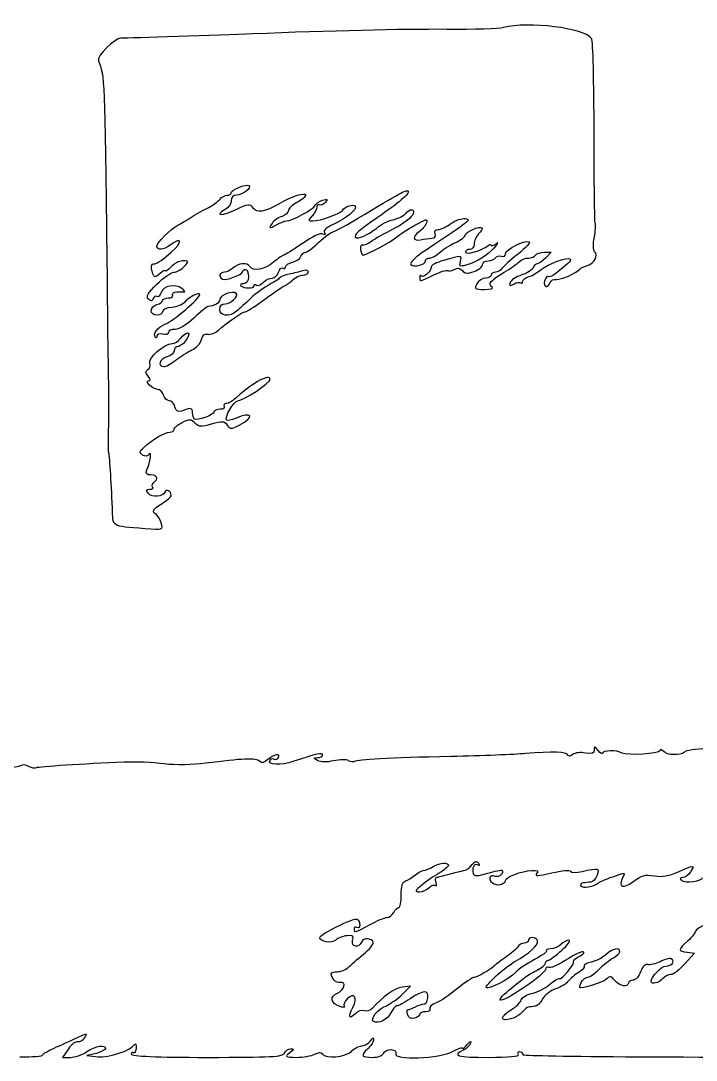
# Model space of a CAD drawing. Extents: x 0 to 69.4, y 0 to 30.3.
# Drawn here: x 11.89 to 15.99, y -0.02 to 6.3 of the extents above; entities that cross this region are included whole.
import ezdxf

# ---------------------------------------------------------------- set-up
doc = ezdxf.new("R2010")
doc.units = 0
doc.header["$MEASUREMENT"] = 0
doc.layers.get('0').update_dxf_attribs({"linetype": 'CONTINUOUS'})

msp = doc.modelspace()

# ---------------------------------------------------------------- linework, layer by layer
at = {"color": 0, "linetype": 'CONTINUOUS'}
for p, q in [((14.82, 6.26144), (14.82, 6.26144)), ((15.0682, 4.89529), (15.1099, 4.89529)), ((15.1099, 4.89529), (15.0751, 4.86057)), ((15.9813, 0.63363), (15.9224, 0.56939)), ((15.9363, 0.63884), (15.9813, 0.63363)), ((14.2558, 0.43224), (14.2037, 0.42703)), ((14.2072, 0.38363), (14.2558, 0.43224)), ((12.1762, 0.05208), (12.1398, 0)), ((12.1398, 0), (12.1884, 0)), ((12.3463, 0.02431), (12.289, 0.01042)), ((12.289, 0.01042), (12.3567, 0.00347))]:
    msp.add_line(p, q, dxfattribs=at)
for points in [[(14.82, 6.26144), (14.7939, 6.2545), (14.6394, 6.24929), (14.4763, 6.25103)], [(15.3564, 6.19374), (15.3147, 6.25797), (14.9693, 6.30311), (14.82, 6.26144)], [(12.4956, 6.19721), (12.4557, 6.19721), (12.348, 6.08783), (12.3585, 6.06006)], [(13.2958, 6.22325), (13.098, 6.21631), (12.5477, 6.19721), (12.4956, 6.19721)], [(14.4763, 6.25103), (14.1915, 6.25276), (13.7715, 6.24235), (13.2958, 6.22325)], [(15.3703, 5.62782), (15.3703, 5.92638), (15.3633, 6.18158), (15.3564, 6.19374)], [(12.3585, 6.06006), (12.3967, 5.96457), (12.3967, 5.9611), (12.4105, 4.84321)], [(15.3772, 5.07232), (15.3738, 5.07753), (15.3703, 5.32753), (15.3703, 5.62782)], [(13.1656, 5.25635), (13.1656, 5.27544), (13.2542, 5.3119), (13.2733, 5.30149)], [(13.1413, 5.24246), (13.1552, 5.24246), (13.1656, 5.24767), (13.1656, 5.25635)], [(13.2733, 5.30149), (13.2941, 5.2876), (13.2351, 5.24419), (13.1969, 5.24246)], [(13.459, 5.19211), (13.5354, 5.23725), (13.617, 5.26329), (13.617, 5.24246)], [(13.9746, 5.12614), (14.2176, 5.27024), (14.2315, 5.27718), (14.2401, 5.26676)], [(14.2401, 5.26676), (14.2524, 5.25461), (14.1794, 5.19211), (14.0528, 5.10531)], [(13.0216, 5.16433), (13.0528, 5.17996), (13.0858, 5.20426), (13.098, 5.21815)], [(13.098, 5.21815), (13.1084, 5.23204), (13.1292, 5.24246), (13.1413, 5.24246)], [(13.1656, 5.20774), (13.1656, 5.19038), (13.15, 5.16607), (13.1292, 5.15565)], [(13.1969, 5.24246), (13.1778, 5.24246), (13.1656, 5.22857), (13.1656, 5.20774)], [(13.1952, 5.15565), (13.2681, 5.19211), (13.2768, 5.19211), (13.2958, 5.16781)], [(13.2958, 5.16781), (13.3202, 5.13308), (13.3722, 5.14176), (13.459, 5.19211)], [(13.5649, 5.19906), (13.5372, 5.18343), (13.5129, 5.16086), (13.5129, 5.14871)], [(13.617, 5.24246), (13.617, 5.23378), (13.5945, 5.21468), (13.5649, 5.19906)], [(13.6743, 5.17822), (13.6795, 5.19211), (13.7003, 5.20774), (13.7211, 5.21294)], [(13.702, 5.18343), (13.6934, 5.18864), (13.6864, 5.18343), (13.6864, 5.17128)], [(13.7368, 5.19732), (13.7263, 5.18517), (13.7107, 5.17822), (13.702, 5.18343)], [(13.7211, 5.21294), (13.7507, 5.21989), (13.7541, 5.21815), (13.7368, 5.19732)], [(13.8409, 5.15044), (13.8566, 5.17475), (13.9104, 5.19038), (13.919, 5.17475)], [(12.914, 5.10357), (12.9435, 5.12093), (12.9903, 5.14871), (13.0216, 5.16433)], [(13.1292, 5.15565), (13.0563, 5.11572), (13.1171, 5.11572), (13.1952, 5.15565)], [(13.5129, 5.14871), (13.5129, 5.13482), (13.4955, 5.12093), (13.4747, 5.11399)], [(13.5007, 5.08621), (13.5337, 5.08621), (13.6656, 5.15739), (13.6743, 5.17822)], [(13.6864, 5.17128), (13.6864, 5.15913), (13.6743, 5.13482), (13.6569, 5.11746)], [(13.6621, 5.08621), (13.7073, 5.08621), (13.827, 5.12961), (13.8409, 5.15044)], [(13.7784, 5.01676), (13.7871, 5.01676), (13.8757, 5.06538), (13.9746, 5.12614)], [(13.919, 5.17475), (13.9312, 5.15565), (13.8635, 5.1001), (13.7854, 5.06538)], [(14.2732, 5.13482), (14.2663, 5.10704), (14.2158, 5.06885), (14.129, 5.02544)], [(14.1499, 5.09315), (14.1794, 5.1001), (14.2142, 5.11746), (14.2263, 5.13135)], [(14.2263, 5.13135), (14.2506, 5.16086), (14.2783, 5.1626), (14.2732, 5.13482)], [(12.7143, 4.93175), (12.7143, 4.95432), (12.7959, 5.0376), (12.8358, 5.05669)], [(12.8358, 5.05669), (12.8497, 5.06364), (12.8862, 5.08447), (12.914, 5.10357)], [(13.4139, 5.07058), (13.3931, 5.03933), (13.3948, 5.0376), (13.4399, 5.0619)], [(13.4747, 5.11399), (13.4521, 5.10878), (13.4261, 5.08968), (13.4139, 5.07058)], [(13.4399, 5.0619), (13.466, 5.07579), (13.4938, 5.08621), (13.5007, 5.08621)], [(13.6569, 5.11746), (13.6309, 5.08794), (13.6309, 5.08621), (13.6621, 5.08621)], [(13.7854, 5.06538), (13.7437, 5.04628), (13.7229, 5.02718), (13.7316, 5.01503)], [(14.0528, 5.10531), (13.9417, 5.03065), (13.9069, 4.9994), (13.9208, 4.98551)], [(14.0475, 5.04107), (14.0736, 5.06364), (14.1186, 5.08794), (14.1499, 5.09315)], [(14.1725, 4.98899), (14.1864, 5.00114), (14.235, 5.03413), (14.2818, 5.06017)], [(14.2818, 5.06017), (14.3513, 5.1001), (14.3617, 5.10183), (14.3513, 5.07406)], [(14.3513, 5.07406), (14.3443, 5.05669), (14.3253, 5.03239), (14.3079, 5.02024)], [(14.5874, 5.1001), (14.6272, 5.09489), (14.6203, 5.08794), (14.3496, 4.90918)], [(14.4225, 5.03413), (14.4381, 5.03413), (14.4746, 5.04975), (14.5006, 5.07058)], [(14.5006, 5.07058), (14.5283, 5.08968), (14.5665, 5.10357), (14.5874, 5.1001)], [(14.589, 5.00114), (14.589, 5.02024), (14.6758, 5.05669), (14.6897, 5.04454)], [(15.3721, 4.98725), (15.379, 5.02718), (15.3807, 5.06538), (15.3772, 5.07232)], [(12.8011, 4.89529), (12.874, 4.95953), (12.8671, 4.99419), (12.7942, 4.93869)], [(13.7229, 5.00635), (13.7107, 5.01503), (13.6586, 4.99072), (13.5979, 4.94911)], [(13.6986, 4.95606), (13.7333, 4.98899), (13.7698, 5.01676), (13.7784, 5.01676)], [(13.7316, 5.01503), (13.7402, 5.00114), (13.7368, 4.9994), (13.7229, 5.00635)], [(13.9208, 4.98551), (13.9329, 4.97336), (14.0007, 5.00288), (14.0475, 5.04107)], [(14.129, 5.02544), (14.0908, 5.00808), (14.0406, 4.97857), (14.0181, 4.96126)], [(14.3079, 5.02024), (14.2644, 4.98899), (14.2679, 4.963), (14.3165, 4.97163)], [(14.3843, 4.98031), (14.4033, 4.98204), (14.4103, 4.99072), (14.4051, 5.00808)], [(14.4051, 5.00808), (14.3982, 5.02544), (14.4051, 5.03413), (14.4225, 5.03413)], [(14.5249, 4.95258), (14.5596, 4.96994), (14.589, 4.99072), (14.589, 5.00114)], [(14.6689, 5.00808), (14.6533, 4.99246), (14.6411, 4.96474), (14.6411, 4.94564)], [(14.6897, 5.04454), (14.6932, 5.03933), (14.6846, 5.02371), (14.6689, 5.00808)], [(12.7942, 4.93869), (12.7525, 4.90744), (12.7143, 4.90571), (12.7143, 4.93175)], [(13.5979, 4.94911), (13.5406, 4.90918), (13.4903, 4.87793), (13.4851, 4.87793)], [(13.617, 4.89529), (13.6257, 4.89529), (13.6638, 4.92307), (13.6986, 4.95606)], [(13.9625, 4.93869), (13.9556, 4.9439), (13.9503, 4.93175), (13.9521, 4.91265)], [(14.0181, 4.96126), (13.9954, 4.9439), (13.9711, 4.93522), (13.9625, 4.93869)], [(13.9676, 4.87793), (13.985, 4.87793), (14.1394, 4.96126), (14.1725, 4.98899)], [(14.3165, 4.97163), (14.3374, 4.97683), (14.3686, 4.98031), (14.3843, 4.98031)], [(14.4294, 4.89182), (14.4468, 4.90918), (14.4885, 4.93696), (14.5249, 4.95258)], [(14.589, 4.89703), (14.589, 4.87793), (14.6881, 4.90571), (14.7244, 4.93522)], [(14.6411, 4.94564), (14.6411, 4.92828), (14.629, 4.91265), (14.6151, 4.91265)], [(14.7244, 4.93522), (14.7349, 4.9439), (14.7453, 4.94564), (14.7453, 4.93869)], [(14.7453, 4.93869), (14.7453, 4.93175), (14.7592, 4.93696), (14.7765, 4.94911)], [(14.7765, 4.94911), (14.7922, 4.96126), (14.7869, 4.95085), (14.7626, 4.92307)], [(14.8321, 4.88661), (14.8321, 4.91265), (14.9467, 4.96994), (14.9763, 4.95953)], [(14.9763, 4.95953), (14.9867, 4.95606), (14.9554, 4.92307), (14.9085, 4.88488)], [(15.3738, 4.89876), (15.3651, 4.90744), (15.3633, 4.94738), (15.3721, 4.98725)], [(12.7022, 4.82585), (12.7126, 4.82585), (12.7577, 4.8571), (12.8011, 4.89529)], [(13.4851, 4.87793), (13.4781, 4.87793), (13.4521, 4.85883), (13.4226, 4.83453)], [(13.5372, 4.83626), (13.5615, 4.84147), (13.584, 4.8571), (13.5893, 4.87099)], [(13.5893, 4.87099), (13.5945, 4.88488), (13.6066, 4.89529), (13.617, 4.89529)], [(13.9521, 4.91265), (13.9537, 4.89356), (13.9607, 4.87793), (13.9676, 4.87793)], [(14.3496, 4.90918), (14.2836, 4.86578), (14.2471, 4.83106), (14.2575, 4.82064)], [(14.3721, 4.86057), (14.386, 4.86057), (14.4121, 4.87446), (14.4294, 4.89182)], [(14.5579, 4.83974), (14.5682, 4.87793), (14.5665, 4.87793), (14.4554, 4.84494)], [(14.6151, 4.91265), (14.6013, 4.91265), (14.589, 4.90571), (14.589, 4.89703)], [(14.7626, 4.92307), (14.7175, 4.87272), (14.6638, 4.83974), (14.5908, 4.81717)], [(14.7714, 4.86231), (14.7783, 4.87272), (14.7939, 4.87619), (14.8078, 4.87099)], [(14.8078, 4.87099), (14.8217, 4.86578), (14.8321, 4.87272), (14.8321, 4.88661)], [(14.9085, 4.88488), (14.8617, 4.84842), (14.8165, 4.80675), (14.8096, 4.79633)], [(14.971, 4.86057), (14.9883, 4.86057), (15.0092, 4.86925), (15.0144, 4.87793)], [(15.0144, 4.87793), (15.0196, 4.88835), (15.0439, 4.89529), (15.0682, 4.89529)], [(15.0492, 4.79113), (15.0874, 4.82411), (15.2106, 4.86925), (15.2244, 4.85536)], [(15.3304, 4.81543), (15.3721, 4.82932), (15.3964, 4.87619), (15.3738, 4.89876)], [(12.4105, 4.84321), (12.414, 4.40924), (12.4192, 4.04118), (12.421, 4.02729)], [(12.69, 4.76508), (12.6744, 4.80849), (12.6778, 4.82585), (12.7022, 4.82585)], [(12.7994, 4.80501), (12.7803, 4.78592), (12.7664, 4.7755), (12.7664, 4.78244)], [(12.8706, 4.84321), (12.8497, 4.84321), (12.8167, 4.82585), (12.7994, 4.80501)], [(12.8167, 4.77376), (12.8341, 4.77376), (12.8619, 4.78939), (12.8792, 4.80849)], [(12.8792, 4.80849), (12.9105, 4.84147), (12.9087, 4.84321), (12.8706, 4.84321)], [(13.2785, 4.80849), (13.2629, 4.83453), (13.2073, 4.82932), (13.1761, 4.79981)], [(13.4226, 4.83453), (13.3705, 4.79113), (13.2976, 4.77724), (13.2785, 4.80849)], [(13.4521, 4.77376), (13.459, 4.79286), (13.4712, 4.80501), (13.4799, 4.79981)], [(13.4799, 4.79981), (13.4886, 4.79286), (13.4955, 4.79633), (13.4955, 4.80675)], [(13.4955, 4.80675), (13.4955, 4.81717), (13.5146, 4.82932), (13.5372, 4.83626)], [(14.2575, 4.82064), (14.2767, 4.80154), (14.3461, 4.82064), (14.3461, 4.84494)], [(14.3808, 4.80675), (14.3808, 4.78071), (14.3357, 4.73904), (14.3218, 4.75119)], [(14.3461, 4.84494), (14.3461, 4.85363), (14.3582, 4.86057), (14.3721, 4.86057)], [(14.4554, 4.84494), (14.4138, 4.83453), (14.3808, 4.81717), (14.3808, 4.80675)], [(14.5908, 4.81717), (14.5544, 4.80675), (14.551, 4.81022), (14.5579, 4.83974)], [(14.6411, 4.77897), (14.6707, 4.78939), (14.6932, 4.80849), (14.6932, 4.82064)], [(14.6932, 4.82064), (14.6932, 4.83279), (14.7089, 4.84321), (14.7263, 4.84321)], [(14.7263, 4.84321), (14.7453, 4.84321), (14.7661, 4.85189), (14.7714, 4.86231)], [(14.8235, 4.77376), (14.8617, 4.79633), (14.9033, 4.82585), (14.9154, 4.838)], [(14.9154, 4.838), (14.9276, 4.85015), (14.9536, 4.86057), (14.971, 4.86057)], [(15.0249, 4.82585), (15.0161, 4.82585), (15.0057, 4.81543), (15.0006, 4.80154)], [(15.0751, 4.86057), (15.0561, 4.84147), (15.0335, 4.82585), (15.0249, 4.82585)], [(15.2106, 4.82758), (15.129, 4.7564), (15.1047, 4.74078), (15.0925, 4.74772)], [(15.2244, 4.85536), (15.2297, 4.85015), (15.2228, 4.838), (15.2106, 4.82758)], [(15.2835, 4.79286), (15.2888, 4.79981), (15.3096, 4.80849), (15.3304, 4.81543)], [(12.7334, 4.76682), (12.7039, 4.74078), (12.7004, 4.74078), (12.69, 4.76508)], [(12.7143, 4.70258), (12.7542, 4.74078), (12.8011, 4.77376), (12.8167, 4.77376)], [(12.7664, 4.78244), (12.7664, 4.78939), (12.7525, 4.78244), (12.7334, 4.76682)], [(13.124, 4.77376), (13.0945, 4.77376), (13.0858, 4.74772), (13.1119, 4.7321)], [(13.1119, 4.7321), (13.1292, 4.71994), (13.2351, 4.75988), (13.2351, 4.77724)], [(13.1761, 4.79981), (13.1622, 4.78592), (13.1379, 4.77376), (13.124, 4.77376)], [(13.2351, 4.77724), (13.2351, 4.78418), (13.2438, 4.79113), (13.2524, 4.79113)], [(13.2698, 4.74772), (13.2698, 4.71821), (13.2594, 4.70432), (13.2403, 4.70432)], [(13.2524, 4.79113), (13.2629, 4.79113), (13.2698, 4.77203), (13.2698, 4.74772)], [(13.4608, 4.74078), (13.4556, 4.7321), (13.4278, 4.71474), (13.3983, 4.69911)], [(13.4156, 4.73904), (13.4295, 4.73904), (13.4469, 4.75467), (13.4521, 4.77376)], [(13.5181, 4.76335), (13.492, 4.75814), (13.466, 4.74772), (13.4608, 4.74078)], [(13.5997, 4.78244), (13.5806, 4.77724), (13.5441, 4.76682), (13.5181, 4.76335)], [(13.5372, 4.72689), (13.5545, 4.74251), (13.5823, 4.7564), (13.6014, 4.7564)], [(13.6343, 4.7755), (13.6343, 4.78592), (13.6187, 4.78939), (13.5997, 4.78244)], [(13.6014, 4.7564), (13.6187, 4.7564), (13.6343, 4.76508), (13.6343, 4.7755)], [(14.3114, 4.74251), (14.3114, 4.71647), (14.3096, 4.71474), (14.3964, 4.75814)], [(14.3218, 4.75119), (14.3165, 4.75814), (14.3114, 4.75293), (14.3114, 4.74251)], [(14.3964, 4.75814), (14.4381, 4.77724), (14.4746, 4.78939), (14.4797, 4.78418)], [(14.4797, 4.78418), (14.485, 4.77897), (14.504, 4.78244), (14.5197, 4.79113)], [(14.5197, 4.79113), (14.5422, 4.80328), (14.5561, 4.79981), (14.57, 4.78418)], [(14.57, 4.78418), (14.5856, 4.76508), (14.6013, 4.76335), (14.6411, 4.77897)], [(14.7453, 4.7564), (14.7453, 4.74772), (14.7297, 4.73904), (14.7106, 4.73904)], [(14.7506, 4.68349), (14.7228, 4.70085), (14.7418, 4.72515), (14.8235, 4.77376)], [(14.7714, 4.77376), (14.7575, 4.77376), (14.7453, 4.76682), (14.7453, 4.7564)], [(14.8096, 4.79633), (14.8026, 4.78418), (14.7835, 4.77376), (14.7714, 4.77376)], [(14.9311, 4.75814), (14.8964, 4.74599), (14.8651, 4.72515), (14.8599, 4.71126)], [(15.0006, 4.80154), (14.9953, 4.78765), (14.964, 4.76856), (14.9311, 4.75814)], [(14.9363, 4.71821), (14.9363, 4.72863), (14.9536, 4.74251), (14.9763, 4.74772)], [(14.9763, 4.74772), (14.9971, 4.75467), (15.03, 4.77376), (15.0492, 4.79113)], [(15.0925, 4.74772), (15.0856, 4.75293), (15.0751, 4.74078), (15.07, 4.72168)], [(15.1411, 4.73036), (15.1689, 4.72689), (15.2626, 4.76856), (15.2835, 4.79286)], [(12.6623, 4.61057), (12.6467, 4.62619), (12.6588, 4.64703), (12.7143, 4.70258)], [(12.8653, 4.67481), (12.8272, 4.70606), (12.7525, 4.69217), (12.7403, 4.6505)], [(13.2403, 4.70432), (13.2247, 4.70432), (13.2177, 4.69911), (13.2247, 4.69217)], [(13.2247, 4.69217), (13.242, 4.67481), (13.3045, 4.67307), (13.3045, 4.69043)], [(13.3983, 4.69911), (13.367, 4.68349), (13.3167, 4.64703), (13.2854, 4.61578)], [(13.3045, 4.69043), (13.3045, 4.69911), (13.3115, 4.70258), (13.3202, 4.69564)], [(13.3202, 4.69564), (13.3288, 4.69043), (13.3479, 4.69911), (13.3618, 4.713)], [(13.3618, 4.713), (13.3774, 4.72689), (13.4, 4.73904), (13.4156, 4.73904)], [(13.3705, 4.61057), (13.4347, 4.65744), (13.492, 4.69564), (13.4972, 4.69564)], [(13.4972, 4.69564), (13.5024, 4.69564), (13.5198, 4.70953), (13.5372, 4.72689)], [(14.6585, 4.70432), (14.6411, 4.67307), (14.6446, 4.6696), (14.7054, 4.6696)], [(14.7106, 4.73904), (14.6932, 4.73904), (14.6689, 4.72342), (14.6585, 4.70432)], [(14.7054, 4.6696), (14.7418, 4.6696), (14.7626, 4.67654), (14.7506, 4.68349)], [(14.8599, 4.71126), (14.8529, 4.69217), (14.8564, 4.69043), (14.8825, 4.70258)], [(14.8825, 4.70258), (14.8999, 4.713), (14.9189, 4.71474), (14.9258, 4.70953)], [(14.9258, 4.70953), (14.9311, 4.70432), (14.9363, 4.70779), (14.9363, 4.71821)], [(15.07, 4.72168), (15.0596, 4.68175), (15.089, 4.67307), (15.1029, 4.71126)], [(15.1029, 4.71126), (15.1082, 4.72515), (15.1256, 4.73383), (15.1411, 4.73036)], [(12.6917, 4.61404), (12.6865, 4.59668), (12.6778, 4.59668), (12.6623, 4.61057)], [(12.7143, 4.62619), (12.7056, 4.6314), (12.6969, 4.62446), (12.6917, 4.61404)], [(12.7403, 4.6505), (12.7334, 4.6314), (12.723, 4.62099), (12.7143, 4.62619)], [(12.749, 4.60189), (12.749, 4.61057), (12.7647, 4.61751), (12.7855, 4.61751)], [(12.7629, 4.45785), (12.8133, 4.47694), (12.9747, 4.61404), (12.9747, 4.63835)], [(12.7855, 4.61751), (12.8046, 4.61751), (12.815, 4.62619), (12.8098, 4.63488)], [(12.8098, 4.63488), (12.7994, 4.6505), (12.8341, 4.65918), (12.8792, 4.65397)], [(12.8792, 4.65397), (12.8897, 4.65224), (12.8827, 4.66265), (12.8653, 4.67481)], [(12.9747, 4.63835), (12.9747, 4.65744), (12.9018, 4.61925), (12.8792, 4.588)], [(13.1952, 4.64529), (13.1761, 4.66439), (13.0962, 4.63488), (13.0962, 4.60883)], [(13.1292, 4.58279), (13.1639, 4.58279), (13.2125, 4.62967), (13.1952, 4.64529)], [(13.2854, 4.61578), (13.2524, 4.58626), (13.2143, 4.55154), (13.1986, 4.53765)], [(12.6796, 4.54113), (12.6796, 4.55675), (12.6952, 4.57238), (12.7143, 4.57758)], [(12.7143, 4.57758), (12.7334, 4.58279), (12.749, 4.59321), (12.749, 4.60189)], [(12.8063, 4.56022), (12.7733, 4.55849), (12.749, 4.54633), (12.749, 4.53592)], [(12.8792, 4.588), (12.8688, 4.57585), (12.8358, 4.56369), (12.8063, 4.56022)], [(13.0233, 4.56543), (13.0164, 4.56369), (12.9782, 4.53244), (12.9383, 4.49431)], [(13.0962, 4.60883), (13.0962, 4.588), (13.065, 4.5689), (13.0233, 4.56543)], [(13.0962, 4.54807), (13.0962, 4.57064), (13.1084, 4.58279), (13.1292, 4.58279)], [(13.249, 4.53244), (13.2524, 4.52897), (13.308, 4.56369), (13.3705, 4.61057)], [(12.7143, 4.51335), (12.6935, 4.51335), (12.6796, 4.5255), (12.6796, 4.54113)], [(12.749, 4.53592), (12.749, 4.52376), (12.7334, 4.51335), (12.7143, 4.51335)], [(12.9383, 4.49431), (12.8966, 4.45437), (12.8497, 4.4266), (12.8254, 4.4266)], [(13.0876, 4.42139), (13.1397, 4.46826), (13.2438, 4.53939), (13.249, 4.53244)], [(13.1986, 4.53765), (13.157, 4.50119), (13.0962, 4.5064), (13.0962, 4.54807)], [(12.7056, 4.37799), (12.6865, 4.39708), (12.7195, 4.44222), (12.7629, 4.45785)], [(12.8254, 4.4266), (12.8028, 4.4266), (12.7837, 4.41792), (12.7837, 4.4075)], [(12.7143, 4.38667), (12.7143, 4.37625), (12.7108, 4.37278), (12.7056, 4.37799)], [(12.749, 4.39708), (12.7299, 4.40229), (12.7143, 4.39708), (12.7143, 4.38667)], [(12.7837, 4.4075), (12.7837, 4.39708), (12.7681, 4.39187), (12.749, 4.39708)], [(12.8063, 4.33979), (12.8219, 4.33979), (12.8445, 4.35368), (12.8567, 4.37104)], [(12.8949, 4.36583), (12.8792, 4.34153), (12.8549, 4.32243), (12.8428, 4.32243)], [(12.8567, 4.37104), (12.8949, 4.41965), (12.9278, 4.41618), (12.8949, 4.36583)], [(12.9261, 4.3016), (12.9522, 4.31201), (12.9782, 4.33979), (12.9851, 4.3641)], [(12.9851, 4.3641), (12.9921, 4.39187), (13.0042, 4.40229), (13.0233, 4.39708)], [(13.0233, 4.39708), (13.0407, 4.39361), (13.0685, 4.40403), (13.0876, 4.42139)], [(12.6709, 4.22174), (12.6588, 4.25299), (12.7594, 4.33979), (12.8063, 4.33979)], [(12.8428, 4.32243), (12.8289, 4.32243), (12.8185, 4.31028), (12.8185, 4.29639)], [(12.8306, 4.24083), (12.8567, 4.26167), (12.9001, 4.28944), (12.9261, 4.3016)], [(12.7751, 4.25993), (12.7299, 4.24778), (12.7143, 4.2009), (12.756, 4.2009)], [(12.756, 4.2009), (12.7699, 4.2009), (12.8028, 4.21826), (12.8306, 4.24083)], [(12.8185, 4.29639), (12.8185, 4.2825), (12.7994, 4.26687), (12.7751, 4.25993)], [(12.6605, 4.14187), (12.6432, 4.16271), (12.6432, 4.17139), (12.6588, 4.18181)], [(12.6588, 4.18181), (12.6709, 4.18875), (12.6761, 4.20785), (12.6709, 4.22174)], [(12.6692, 4.08806), (12.6519, 4.10542), (12.6501, 4.1141), (12.664, 4.1141)], [(12.664, 4.1141), (12.6778, 4.1141), (12.6778, 4.12104), (12.6605, 4.14187)], [(13.4018, 4.12278), (13.3983, 4.1575), (13.308, 4.10889), (13.2004, 4.01519)], [(13.2056, 3.99262), (13.2386, 3.99262), (13.4035, 4.10194), (13.4018, 4.12278)], [(12.7195, 4.06201), (12.7056, 4.06201), (12.6831, 4.07417), (12.6692, 4.08806)], [(12.7542, 4.02729), (12.749, 4.04639), (12.7334, 4.06201), (12.7195, 4.06201)], [(12.421, 4.02729), (12.421, 4.01346), (12.421, 3.93186), (12.4192, 3.84506)], [(12.789, 3.99262), (12.7751, 3.99262), (12.7594, 4.00825), (12.7542, 4.02729)], [(12.8237, 3.95617), (12.8185, 3.97526), (12.8028, 3.99262), (12.789, 3.99262)], [(13.1379, 3.87457), (13.1223, 3.89019), (13.1813, 3.99262), (13.2056, 3.99262)], [(13.2004, 4.01519), (13.1778, 3.99262), (13.1465, 3.97526), (13.1344, 3.97526)], [(12.8653, 3.93012), (12.8428, 3.92144), (12.8306, 3.92839), (12.8237, 3.95617)], [(12.9313, 3.91971), (12.9313, 3.94922), (12.9192, 3.95269), (12.8653, 3.93012)], [(12.9417, 3.88151), (12.9365, 3.88672), (12.9313, 3.90408), (12.9313, 3.91971)], [(13.0615, 3.92492), (13.0615, 3.90582), (12.9556, 3.86762), (12.9417, 3.88151)], [(13.098, 3.94054), (13.0772, 3.94054), (13.0615, 3.9336), (13.0615, 3.92492)], [(13.1223, 3.9579), (13.1275, 3.94922), (13.1171, 3.94054), (13.098, 3.94054)], [(13.1344, 3.97526), (13.1223, 3.97526), (13.1171, 3.96832), (13.1223, 3.9579)], [(13.2143, 3.84332), (13.3132, 3.89367), (13.2924, 3.93186), (13.1917, 3.88499)], [(12.8185, 3.81901), (12.8185, 3.82769), (12.841, 3.84679), (12.8671, 3.86068)], [(12.8671, 3.86068), (12.9122, 3.88325), (12.9209, 3.88325), (12.9452, 3.85894)], [(12.9452, 3.85894), (12.9695, 3.83464), (12.9834, 3.8329), (13.0459, 3.852)], [(13.0459, 3.852), (13.1119, 3.8711), (13.1223, 3.8711), (13.1413, 3.84506)], [(13.1917, 3.88499), (13.1674, 3.87457), (13.1431, 3.86936), (13.1379, 3.87457)], [(12.4192, 3.84506), (12.4175, 3.75999), (12.4175, 3.68533), (12.4192, 3.68012)], [(12.6362, 3.70964), (12.69, 3.75999), (12.7629, 3.80165), (12.7924, 3.80165)], [(12.7924, 3.80165), (12.8063, 3.80165), (12.8185, 3.8086), (12.8185, 3.81901)], [(13.1413, 3.84506), (13.1604, 3.81901), (13.1674, 3.81901), (13.2143, 3.84332)], [(12.4192, 3.68012), (12.4244, 3.67144), (12.4348, 3.50483), (12.4418, 3.34164)], [(12.6276, 3.66276), (12.6067, 3.67665), (12.6067, 3.6836), (12.6362, 3.70964)], [(12.6674, 3.66797), (12.6588, 3.65408), (12.6432, 3.65235), (12.6276, 3.66276)], [(12.6536, 3.57249), (12.6744, 3.61936), (12.6848, 3.69228), (12.6674, 3.66797)], [(12.6778, 3.54129), (12.6501, 3.54129), (12.6449, 3.54824), (12.6536, 3.57249)], [(12.6969, 3.49789), (12.7265, 3.51699), (12.716, 3.54129), (12.6778, 3.54129)], [(12.6883, 3.47011), (12.6831, 3.47879), (12.6865, 3.49094), (12.6969, 3.49789)], [(12.6605, 3.43018), (12.6449, 3.44928), (12.6467, 3.45449), (12.6692, 3.45449)], [(12.7629, 3.43713), (12.7542, 3.40761), (12.6831, 3.4024), (12.6605, 3.43018)], [(12.6692, 3.45449), (12.6865, 3.45449), (12.6952, 3.46143), (12.6883, 3.47011)], [(12.7456, 3.36768), (12.7751, 3.38678), (12.8011, 3.40935), (12.8011, 3.41803)], [(12.8011, 3.41803), (12.8011, 3.44233), (12.7699, 3.45796), (12.7629, 3.43713)], [(12.7108, 3.29997), (12.6813, 3.31907), (12.6883, 3.33296), (12.7456, 3.36768)], [(12.4418, 3.34164), (12.4453, 3.22358), (12.4314, 3.234), (12.6414, 3.21664)], [(12.7403, 3.24963), (12.7334, 3.27046), (12.7195, 3.29476), (12.7108, 3.29997)], [(12.6414, 3.21664), (12.7508, 3.20796), (12.7525, 3.20796), (12.7403, 3.24963)], [(13.4521, 1.82269), (13.4695, 1.85047), (13.4226, 1.84179), (13.3879, 1.81054)], [(13.7211, 1.83832), (13.7211, 1.85568), (13.6847, 1.847), (13.5458, 1.80012)], [(13.6916, 1.82269), (13.7073, 1.82269), (13.7211, 1.82964), (13.7211, 1.83832)], [(14.9536, 1.847), (14.8911, 1.84179), (14.6881, 1.83311), (14.5024, 1.82964)], [(15.2106, 1.83832), (15.2054, 1.85742), (15.1168, 1.86089), (14.9536, 1.847)], [(15.2418, 1.84179), (15.2263, 1.82964), (15.2158, 1.8279), (15.2106, 1.83832)], [(15.3182, 1.85047), (15.2888, 1.85742), (15.2557, 1.85221), (15.2418, 1.84179)], [(15.3703, 1.86957), (15.3703, 1.847), (15.3599, 1.84353), (15.3182, 1.85047)], [(15.3964, 1.86436), (15.3738, 1.89387), (15.3703, 1.89387), (15.3703, 1.86957)], [(15.4224, 1.84874), (15.4224, 1.84006), (15.4103, 1.847), (15.3964, 1.86436)], [(15.5404, 1.85047), (15.5092, 1.86957), (15.4224, 1.86783), (15.4224, 1.84874)], [(15.7696, 1.86436), (15.7696, 1.84526), (15.5699, 1.83311), (15.5404, 1.85047)], [(15.7904, 1.86089), (15.7782, 1.87304), (15.7696, 1.87478), (15.7696, 1.86436)], [(15.9189, 1.85568), (15.8946, 1.83311), (15.8147, 1.83658), (15.7904, 1.86089)], [(16.056, 1.87651), (15.99, 1.87478), (15.9275, 1.8661), (15.9189, 1.85568)], [(11.8898, 1.77408), (11.8724, 1.75499), (11.6207, 1.75499), (11.6207, 1.77408)], [(11.9366, 1.76888), (11.9175, 1.77929), (11.8967, 1.78103), (11.8898, 1.77408)], [(12.5147, 1.79492), (12.2682, 1.7845), (11.9939, 1.76714), (11.9818, 1.76019)], [(12.7577, 1.7845), (12.6917, 1.79318), (12.5824, 1.79839), (12.5147, 1.79492)], [(13.0094, 1.78797), (12.9313, 1.77756), (12.8306, 1.77582), (12.7577, 1.7845)], [(13.3375, 1.80012), (13.3167, 1.82096), (13.2299, 1.81749), (13.0094, 1.78797)], [(13.3879, 1.81054), (13.3653, 1.78971), (13.3497, 1.78797), (13.3375, 1.80012)], [(13.5458, 1.80012), (13.466, 1.77235), (13.3827, 1.77756), (13.4018, 1.80707)], [(13.4018, 1.80707), (13.407, 1.81575), (13.4174, 1.81922), (13.4261, 1.81401)], [(13.4261, 1.81401), (13.4347, 1.80881), (13.4452, 1.81228), (13.4521, 1.82269)], [(13.6899, 1.80533), (13.6621, 1.82096), (13.6621, 1.82096), (13.6916, 1.82269)], [(13.7871, 1.8036), (13.7454, 1.79318), (13.709, 1.79318), (13.6899, 1.80533)], [(13.8791, 1.8036), (13.867, 1.81228), (13.8253, 1.81054), (13.7871, 1.8036)], [(13.9156, 1.79839), (13.9086, 1.79492), (13.8912, 1.79665), (13.8791, 1.8036)], [(14.5024, 1.82964), (14.1151, 1.82096), (13.9364, 1.81054), (13.9156, 1.79839)], [(11.9818, 1.76019), (11.9748, 1.75499), (11.954, 1.76019), (11.9366, 1.76888)], [(14.3322, 1.13531), (14.3443, 1.13704), (14.3721, 1.14746), (14.3929, 1.15961)], [(14.3929, 1.15961), (14.4364, 1.18387), (14.485, 1.18734), (14.485, 1.16656)], [(14.485, 1.16656), (14.485, 1.15961), (14.4589, 1.13878), (14.4294, 1.11968)], [(14.5769, 1.13531), (14.5925, 1.13704), (14.6168, 1.15267), (14.629, 1.17177)], [(14.6619, 1.17003), (14.6411, 1.18218), (14.6256, 1.14746), (14.636, 1.11621)], [(14.629, 1.17177), (14.6481, 1.19602), (14.6568, 1.19775), (14.6672, 1.18045)], [(14.6672, 1.18045), (14.6758, 1.16656), (14.6742, 1.16135), (14.6619, 1.17003)], [(14.7244, 1.11968), (14.7679, 1.13357), (14.8078, 1.14052), (14.8113, 1.13704)], [(14.9901, 1.13704), (15.0283, 1.13878), (15.0353, 1.13531), (15.0214, 1.11795)], [(15.1133, 1.12142), (15.1758, 1.13704), (15.2244, 1.14052), (15.2279, 1.13184)], [(15.2974, 1.1301), (15.3964, 1.15267), (15.405, 1.15093), (15.3894, 1.10753)], [(15.8824, 1.12836), (15.9779, 1.17177), (15.9831, 1.17177), (15.9571, 1.12836)], [(14.2246, 1.07281), (14.2385, 1.07802), (14.2628, 1.09191), (14.2801, 1.10579)], [(14.2801, 1.10579), (14.2957, 1.11968), (14.3183, 1.13357), (14.3322, 1.13531)], [(14.4294, 1.11968), (14.3982, 1.10232), (14.3496, 1.06934), (14.3235, 1.04677)], [(14.4103, 1.06413), (14.4033, 1.07975), (14.4068, 1.09538), (14.4156, 1.09538)], [(14.4156, 1.09538), (14.4346, 1.09885), (14.4364, 1.09885), (14.504, 1.11795)], [(14.504, 1.11795), (14.5283, 1.12489), (14.5613, 1.13184), (14.5769, 1.13531)], [(14.636, 1.11621), (14.6429, 1.10059), (14.6638, 1.10232), (14.7244, 1.11968)], [(14.7696, 1.10059), (14.7367, 1.11274), (14.7228, 1.08496), (14.7522, 1.06066)], [(14.7522, 1.06066), (14.7765, 1.03982), (14.8321, 1.05198), (14.8321, 1.07628)], [(14.8113, 1.13704), (14.8269, 1.12316), (14.7922, 1.09191), (14.7696, 1.10059)], [(14.8321, 1.07628), (14.8321, 1.09538), (14.9311, 1.13357), (14.9901, 1.13704)], [(15.0214, 1.11795), (15.0075, 1.10059), (15.0283, 1.10232), (15.1133, 1.12142)], [(15.2279, 1.13184), (15.2314, 1.12142), (15.2592, 1.12142), (15.2974, 1.1301)], [(15.3894, 1.10753), (15.3807, 1.08496), (15.3633, 1.06586), (15.3513, 1.06586)], [(15.3981, 1.06066), (15.4085, 1.06934), (15.4501, 1.0867), (15.4901, 1.10059)], [(15.4901, 1.10059), (15.556, 1.12489), (15.5613, 1.12489), (15.5456, 1.09711)], [(15.5456, 1.09711), (15.5143, 1.03461), (15.5456, 1.02073), (15.6081, 1.06934)], [(15.6081, 1.06934), (15.6585, 1.10753), (15.6793, 1.11274), (15.7365, 1.10406)], [(15.7365, 1.10406), (15.7869, 1.09538), (15.8251, 1.10232), (15.8824, 1.12836)], [(15.9101, 1.09364), (15.8928, 1.09364), (15.8893, 1.08843), (15.9015, 1.07628)], [(15.9015, 1.07628), (15.9206, 1.05718), (16.0299, 1.07281), (16.0299, 1.09364)], [(15.9571, 1.12836), (15.9449, 1.10927), (15.924, 1.09364), (15.9101, 1.09364)], [(14.1985, 0.98774), (14.1985, 1.04156), (14.2072, 1.0676), (14.2246, 1.07281)], [(14.3235, 1.04677), (14.2801, 1.01204), (14.2783, 1.00684), (14.3096, 1.00684)], [(14.3096, 1.00684), (14.3288, 1.00684), (14.3547, 1.01899), (14.3686, 1.03288)], [(14.3686, 1.03288), (14.3825, 1.04677), (14.3999, 1.05198), (14.4068, 1.04503)], [(14.4068, 1.04503), (14.4156, 1.03809), (14.4156, 1.04677), (14.4103, 1.06413)], [(15.3043, 1.06066), (15.2922, 1.06066), (15.2853, 1.05198), (15.2904, 1.04329)], [(15.2904, 1.04329), (15.3008, 1.02593), (15.3668, 1.03809), (15.3981, 1.06066)], [(15.3513, 1.06586), (15.3374, 1.06413), (15.3165, 1.06239), (15.3043, 1.06066)], [(14.1846, 0.91135), (14.1915, 0.91135), (14.1985, 0.94607), (14.1985, 0.98774)], [(14.1533, 0.8801), (14.1621, 0.89746), (14.176, 0.91135), (14.1846, 0.91135)], [(13.7038, 0.72906), (13.7038, 0.74816), (13.9121, 0.85232), (13.9312, 0.84017)], [(13.9312, 0.84017), (13.9399, 0.83496), (13.9468, 0.81934), (13.9468, 0.80545)], [(14.0093, 0.80718), (14.0528, 0.83149), (14.0978, 0.85059), (14.1117, 0.85059)], [(14.1117, 0.85059), (14.1256, 0.85059), (14.1429, 0.86447), (14.1533, 0.8801)], [(16.2053, 0.87663), (16.1271, 0.85232), (15.9865, 0.78114), (15.9865, 0.76725)], [(13.9121, 0.78288), (13.9121, 0.7551), (13.9225, 0.75857), (14.0093, 0.80718)], [(13.9294, 0.78982), (13.9208, 0.79503), (13.9121, 0.79156), (13.9121, 0.78288)], [(13.9468, 0.80545), (13.9468, 0.79156), (13.9399, 0.78461), (13.9294, 0.78982)], [(15.9865, 0.76725), (15.9865, 0.75857), (15.9657, 0.73253), (15.9397, 0.70828)], [(13.801, 0.71343), (13.775, 0.69092), (13.7038, 0.70134), (13.7038, 0.72906)], [(13.8704, 0.73947), (13.8461, 0.73774), (13.8149, 0.72559), (13.801, 0.71343)], [(13.9035, 0.71001), (13.9121, 0.73774), (13.9069, 0.74295), (13.8704, 0.73947)], [(13.9572, 0.70134), (13.9417, 0.6614), (13.8912, 0.67009), (13.9035, 0.71001)], [(14.0285, 0.6996), (14.0197, 0.72732), (13.9676, 0.72906), (13.9572, 0.70134)], [(13.9694, 0.62668), (14.0058, 0.65793), (14.0319, 0.68918), (14.0285, 0.6996)], [(14.8929, 0.58501), (14.971, 0.62668), (15.0353, 0.68397), (15.0265, 0.70828)], [(14.971, 0.7117), (14.971, 0.70307), (14.9589, 0.69439), (14.945, 0.69439)], [(15.0265, 0.70828), (15.0196, 0.73253), (14.971, 0.736), (14.971, 0.7117)], [(15.2175, 0.7117), (15.2054, 0.7117), (15.1828, 0.6996), (15.1689, 0.68571)], [(15.1742, 0.65099), (15.2106, 0.68397), (15.2297, 0.7117), (15.2175, 0.7117)], [(15.9397, 0.70828), (15.8789, 0.65446), (15.8789, 0.64578), (15.9363, 0.63884)], [(14.9068, 0.67182), (14.8999, 0.65967), (14.8651, 0.63015), (14.8321, 0.60759)], [(14.945, 0.69439), (14.9328, 0.69439), (14.9138, 0.68397), (14.9068, 0.67182)], [(15.0804, 0.64925), (15.0874, 0.64231), (15.0543, 0.618), (15.0092, 0.59543)], [(15.1064, 0.65967), (15.0856, 0.65967), (15.0751, 0.65446), (15.0804, 0.64925)], [(15.0908, 0.59022), (15.1013, 0.59022), (15.1376, 0.618), (15.1742, 0.65099)], [(15.1689, 0.68571), (15.1533, 0.67182), (15.1256, 0.65967), (15.1064, 0.65967)], [(15.3026, 0.64231), (15.2888, 0.64231), (15.2401, 0.618), (15.195, 0.58849)], [(15.2835, 0.61626), (15.3078, 0.63015), (15.3165, 0.64057), (15.3026, 0.64231)], [(15.5265, 0.64231), (15.5265, 0.67182), (15.4832, 0.6614), (15.4432, 0.62495)], [(15.4883, 0.60585), (15.5092, 0.61626), (15.5265, 0.63363), (15.5265, 0.64231)], [(13.8757, 0.54682), (13.8912, 0.56071), (13.9329, 0.59717), (13.9694, 0.62668)], [(14.7158, 0.42356), (14.7036, 0.43571), (14.8339, 0.55376), (14.8929, 0.58501)], [(14.8321, 0.60759), (14.7992, 0.58501), (14.7679, 0.56071), (14.7626, 0.5555)], [(15.0092, 0.59543), (14.964, 0.57113), (14.9119, 0.5364), (14.8929, 0.51557)], [(15.0196, 0.52772), (15.0508, 0.54335), (15.0751, 0.56418), (15.0751, 0.57286)], [(15.0751, 0.57286), (15.0751, 0.58328), (15.0821, 0.59022), (15.0908, 0.59022)], [(15.195, 0.58849), (15.1481, 0.55897), (15.1029, 0.53988), (15.0925, 0.54682)], [(15.1603, 0.47911), (15.1742, 0.47043), (15.254, 0.56592), (15.2453, 0.58154)], [(15.2453, 0.58154), (15.2418, 0.58849), (15.2592, 0.60411), (15.2835, 0.61626)], [(15.3529, 0.57981), (15.3251, 0.57286), (15.3043, 0.56245), (15.3096, 0.5555)], [(15.4432, 0.62495), (15.4224, 0.60585), (15.3825, 0.58501), (15.3529, 0.57981)], [(15.3999, 0.53467), (15.4258, 0.56245), (15.4658, 0.5937), (15.4883, 0.60585)], [(15.6967, 0.56418), (15.6828, 0.56939), (15.6654, 0.55376), (15.6532, 0.52078)], [(15.7713, 0.58154), (15.7435, 0.56765), (15.7088, 0.55897), (15.6967, 0.56418)], [(15.839, 0.5989), (15.8303, 0.60411), (15.799, 0.59717), (15.7713, 0.58154)], [(15.806, 0.5555), (15.8425, 0.5555), (15.865, 0.58328), (15.839, 0.5989)], [(15.9224, 0.56939), (15.8893, 0.53293), (15.8511, 0.50342), (15.8356, 0.50342)], [(13.7732, 0.50863), (13.7732, 0.51557), (13.7906, 0.52078), (13.8114, 0.52078)], [(13.827, 0.45481), (13.8045, 0.4496), (13.7732, 0.47911), (13.7732, 0.50863)], [(13.8114, 0.52078), (13.8323, 0.52078), (13.86, 0.53293), (13.8757, 0.54682)], [(14.7626, 0.5555), (14.7436, 0.53467), (14.6585, 0.48606), (14.6411, 0.48606)], [(14.8929, 0.51557), (14.8547, 0.47564), (14.7297, 0.40967), (14.7158, 0.42356)], [(15.0751, 0.53467), (15.0751, 0.50863), (14.8425, 0.34717), (14.8043, 0.34717)], [(14.9467, 0.48432), (14.9571, 0.493), (14.9901, 0.5121), (15.0196, 0.52772)], [(15.0925, 0.54682), (15.0839, 0.55203), (15.0751, 0.54682), (15.0751, 0.53467)], [(15.2696, 0.5121), (15.2436, 0.49474), (15.2175, 0.47043), (15.2089, 0.45828)], [(15.3096, 0.5555), (15.3147, 0.54856), (15.2957, 0.52772), (15.2696, 0.5121)], [(15.3269, 0.48606), (15.3408, 0.48606), (15.3721, 0.50863), (15.3999, 0.53467)], [(15.6532, 0.52078), (15.6428, 0.493), (15.6219, 0.4687), (15.6064, 0.4687)], [(15.7175, 0.46002), (15.7175, 0.48953), (15.7782, 0.5555), (15.806, 0.5555)], [(13.8114, 0.39057), (13.8548, 0.40967), (13.867, 0.46349), (13.827, 0.45481)], [(14.6411, 0.48606), (14.6307, 0.48606), (14.5856, 0.45481), (14.5406, 0.41835)], [(14.8529, 0.40793), (14.8929, 0.44092), (14.9363, 0.47564), (14.9467, 0.48432)], [(14.9936, 0.38883), (15.0249, 0.39404), (15.0717, 0.41835), (15.0994, 0.44265)], [(15.0994, 0.44265), (15.1272, 0.46522), (15.155, 0.48258), (15.1603, 0.47911)], [(15.2089, 0.45828), (15.2019, 0.44613), (15.1707, 0.42877), (15.1376, 0.41661)], [(15.2835, 0.42529), (15.2835, 0.45133), (15.3096, 0.48606), (15.3269, 0.48606)], [(15.4501, 0.47911), (15.4328, 0.45828), (15.2835, 0.4114), (15.2835, 0.42529)], [(15.4971, 0.46696), (15.4744, 0.49474), (15.464, 0.49647), (15.4501, 0.47911)], [(15.5786, 0.45133), (15.5786, 0.42182), (15.5282, 0.43224), (15.4971, 0.46696)], [(15.6064, 0.4687), (15.5907, 0.4687), (15.5786, 0.46175), (15.5786, 0.45133)], [(15.7869, 0.47738), (15.7661, 0.45307), (15.7175, 0.44092), (15.7175, 0.46002)], [(15.8356, 0.50342), (15.8199, 0.50342), (15.799, 0.49127), (15.7869, 0.47738)], [(13.8218, 0.31071), (13.768, 0.32981), (13.7628, 0.36974), (13.8114, 0.39057)], [(13.9051, 0.30377), (13.9347, 0.36279), (13.9139, 0.39752), (13.8704, 0.35585)], [(14.2037, 0.42703), (14.1586, 0.42182), (14.084, 0.368), (14.0215, 0.29682)], [(14.1082, 0.31418), (14.136, 0.32633), (14.1794, 0.35758), (14.2072, 0.38363)], [(14.36, 0.36106), (14.3669, 0.4114), (14.3322, 0.4114), (14.2524, 0.35585)], [(14.5406, 0.41835), (14.4954, 0.38015), (14.4364, 0.34022), (14.4103, 0.33154)], [(14.8043, 0.34717), (14.7888, 0.34717), (14.8096, 0.37321), (14.8529, 0.40793)], [(14.9276, 0.3489), (14.9328, 0.36453), (14.9624, 0.38363), (14.9936, 0.38883)], [(15.1376, 0.41661), (15.1064, 0.4062), (15.07, 0.37842), (15.0578, 0.35585)], [(13.8704, 0.35585), (13.8548, 0.34022), (13.8461, 0.31939), (13.8513, 0.31071)], [(14.2524, 0.35585), (14.2176, 0.33154), (14.1811, 0.31245), (14.1707, 0.31245)], [(14.2853, 0.30724), (14.3044, 0.31765), (14.3288, 0.3246), (14.3374, 0.3246)], [(14.3374, 0.3246), (14.3478, 0.32286), (14.3565, 0.33849), (14.36, 0.36106)], [(14.4103, 0.33154), (14.3825, 0.32113), (14.3669, 0.3055), (14.3721, 0.29508)], [(14.8668, 0.28988), (14.8964, 0.3055), (14.9224, 0.33328), (14.9276, 0.3489)], [(15.0578, 0.35585), (15.0457, 0.33154), (15.0249, 0.31071), (15.011, 0.31071)], [(13.8513, 0.31071), (13.8583, 0.30203), (13.8461, 0.30203), (13.8218, 0.31071)], [(13.9208, 0.26557), (13.8809, 0.22743), (13.8739, 0.24474), (13.9051, 0.30377)], [(13.9746, 0.28293), (13.959, 0.28988), (13.9347, 0.2812), (13.9208, 0.26557)], [(14.0215, 0.29682), (14.0093, 0.28467), (13.9885, 0.27772), (13.9746, 0.28293)], [(14.0301, 0.21875), (14.0076, 0.23264), (14.0562, 0.29335), (14.1082, 0.31418)], [(14.136, 0.27078), (14.1169, 0.22917), (14.0597, 0.20139), (14.0301, 0.21875)], [(14.1707, 0.31245), (14.1621, 0.31245), (14.1464, 0.29335), (14.136, 0.27078)], [(14.2367, 0.2621), (14.2315, 0.27946), (14.2332, 0.29335), (14.2401, 0.29161)], [(14.2783, 0.23779), (14.2558, 0.23264), (14.2419, 0.23953), (14.2367, 0.2621)], [(14.2401, 0.29161), (14.2454, 0.28988), (14.2663, 0.29682), (14.2853, 0.30724)], [(14.3114, 0.2621), (14.3114, 0.25342), (14.2957, 0.243), (14.2783, 0.23779)], [(14.3478, 0.27772), (14.3269, 0.27772), (14.3114, 0.27078), (14.3114, 0.2621)], [(14.3721, 0.29508), (14.3774, 0.2864), (14.3669, 0.27772), (14.3478, 0.27772)], [(14.8147, 0.23953), (14.8147, 0.24995), (14.839, 0.27252), (14.8668, 0.28988)], [(14.9328, 0.27425), (14.9068, 0.23953), (14.8147, 0.21354), (14.8147, 0.23953)], [(14.971, 0.3055), (14.9624, 0.3055), (14.945, 0.28988), (14.9328, 0.27425)], [(15.011, 0.31071), (14.9988, 0.30897), (14.9814, 0.30724), (14.971, 0.3055)], [(12.2144, 0.11285), (12.289, 0.14931), (12.2942, 0.14931), (12.2751, 0.11979)], [(12.0773, 0.05035), (12.1068, 0.06424), (12.1693, 0.09201), (12.2144, 0.11285)], [(12.2335, 0.09375), (12.2213, 0.09896), (12.1953, 0.07986), (12.1762, 0.05208)], [(12.2751, 0.11979), (12.263, 0.10069), (12.2456, 0.09028), (12.2335, 0.09375)], [(12.289, 0.03472), (12.3428, 0.07118), (12.4019, 0.07986), (12.4019, 0.05382)], [(12.3567, 0.00347), (12.4244, -0.00174), (12.5529, 0.03993), (12.5789, 0.07812)], [(12.5789, 0.07812), (12.5859, 0.08681), (12.5894, 0.07812), (12.5876, 0.05729)], [(13.8965, 0.03646), (13.9139, 0.05382), (13.9417, 0.06944), (13.9572, 0.06944)], [(13.9572, 0.06944), (13.9729, 0.06944), (13.9972, 0.08333), (14.0111, 0.10069)], [(14.0301, 0.10417), (14.0267, 0.09028), (14.0111, 0.06597), (13.9937, 0.05035)], [(14.0111, 0.10069), (14.0285, 0.12326), (14.0336, 0.12326), (14.0301, 0.10417)], [(14.5717, 0.05556), (14.5717, 0.04861), (14.5856, 0.05903), (14.5994, 0.07812)], [(14.6203, 0.08681), (14.6168, 0.07292), (14.596, 0.05382), (14.5751, 0.0434)], [(14.5994, 0.07812), (14.6168, 0.09896), (14.6256, 0.10243), (14.6203, 0.08681)], [(11.8811, 0.00347), (11.9575, 0.00347), (12.02, 0.00694), (12.02, 0.01389)], [(12.02, 0.01389), (12.02, 0.02083), (12.046, 0.03646), (12.0773, 0.05035)], [(12.1884, 0), (12.2144, 0), (12.2612, 0.01562), (12.289, 0.03472)], [(12.4019, 0.05382), (12.4019, 0.04514), (12.3758, 0.03299), (12.3463, 0.02431)], [(12.572, 0.02778), (12.5651, 0.03299), (12.5581, 0.02951), (12.5581, 0.0191)], [(12.5581, 0.0191), (12.5581, 0.00694), (12.7143, 0), (13.0181, 0)], [(12.5876, 0.05729), (12.5876, 0.03646), (12.5789, 0.02431), (12.572, 0.02778)], [(13.0181, 0), (13.4104, 0), (13.4816, 0.00347), (13.4886, 0.02604)], [(13.4886, 0.02604), (13.4955, 0.03993), (13.5111, 0.05208), (13.5268, 0.05208)], [(13.5198, 0.02604), (13.4886, 0.00347), (13.492, 0.00174), (13.5615, 0)], [(13.5268, 0.05208), (13.5493, 0.05208), (13.5476, 0.04688), (13.5198, 0.02604)], [(13.5615, 0), (13.6031, 0), (13.6534, 0.00868), (13.6725, 0.0191)], [(13.6725, 0.0191), (13.6968, 0.03125), (13.7125, 0.03299), (13.7194, 0.02083)], [(13.7194, 0.02083), (13.7385, -0.01042), (13.8618, 0.00174), (13.8965, 0.03646)], [(13.9937, 0.05035), (13.9503, 0.01042), (13.9572, 0), (14.0232, 0)], [(14.0232, 0), (14.0579, 0), (14.0857, 0.01042), (14.0908, 0.02431)], [(14.0908, 0.02431), (14.0961, 0.03819), (14.1169, 0.04861), (14.1378, 0.04688)], [(14.1378, 0.04688), (14.1586, 0.04514), (14.1707, 0.03646), (14.1656, 0.02257)], [(14.1656, 0.02257), (14.1499, -0.01736), (14.4364, -0.00694), (14.511, 0.03472)], [(14.5751, 0.0434), (14.5024, 0.01042), (14.5388, 0), (14.7297, 0)], [(14.511, 0.03472), (14.544, 0.05382), (14.5717, 0.0625), (14.5717, 0.05556)], [(14.7297, 0), (14.8529, 0), (14.9172, 0.00694), (14.9103, 0.01736)], [(14.9103, 0.01736), (14.905, 0.02778), (14.9085, 0.03472), (14.9172, 0.03472)], [(14.9172, 0.03472), (14.9276, 0.03472), (14.9363, 0.02778), (14.9363, 0.01736)], [(14.9363, 0.01736), (14.9363, 0.00521), (15.7817, 0), (17.4204, 0)]]:
    msp.add_open_spline(points, degree=3, dxfattribs=at)

doc.saveas('drawing.dxf')
